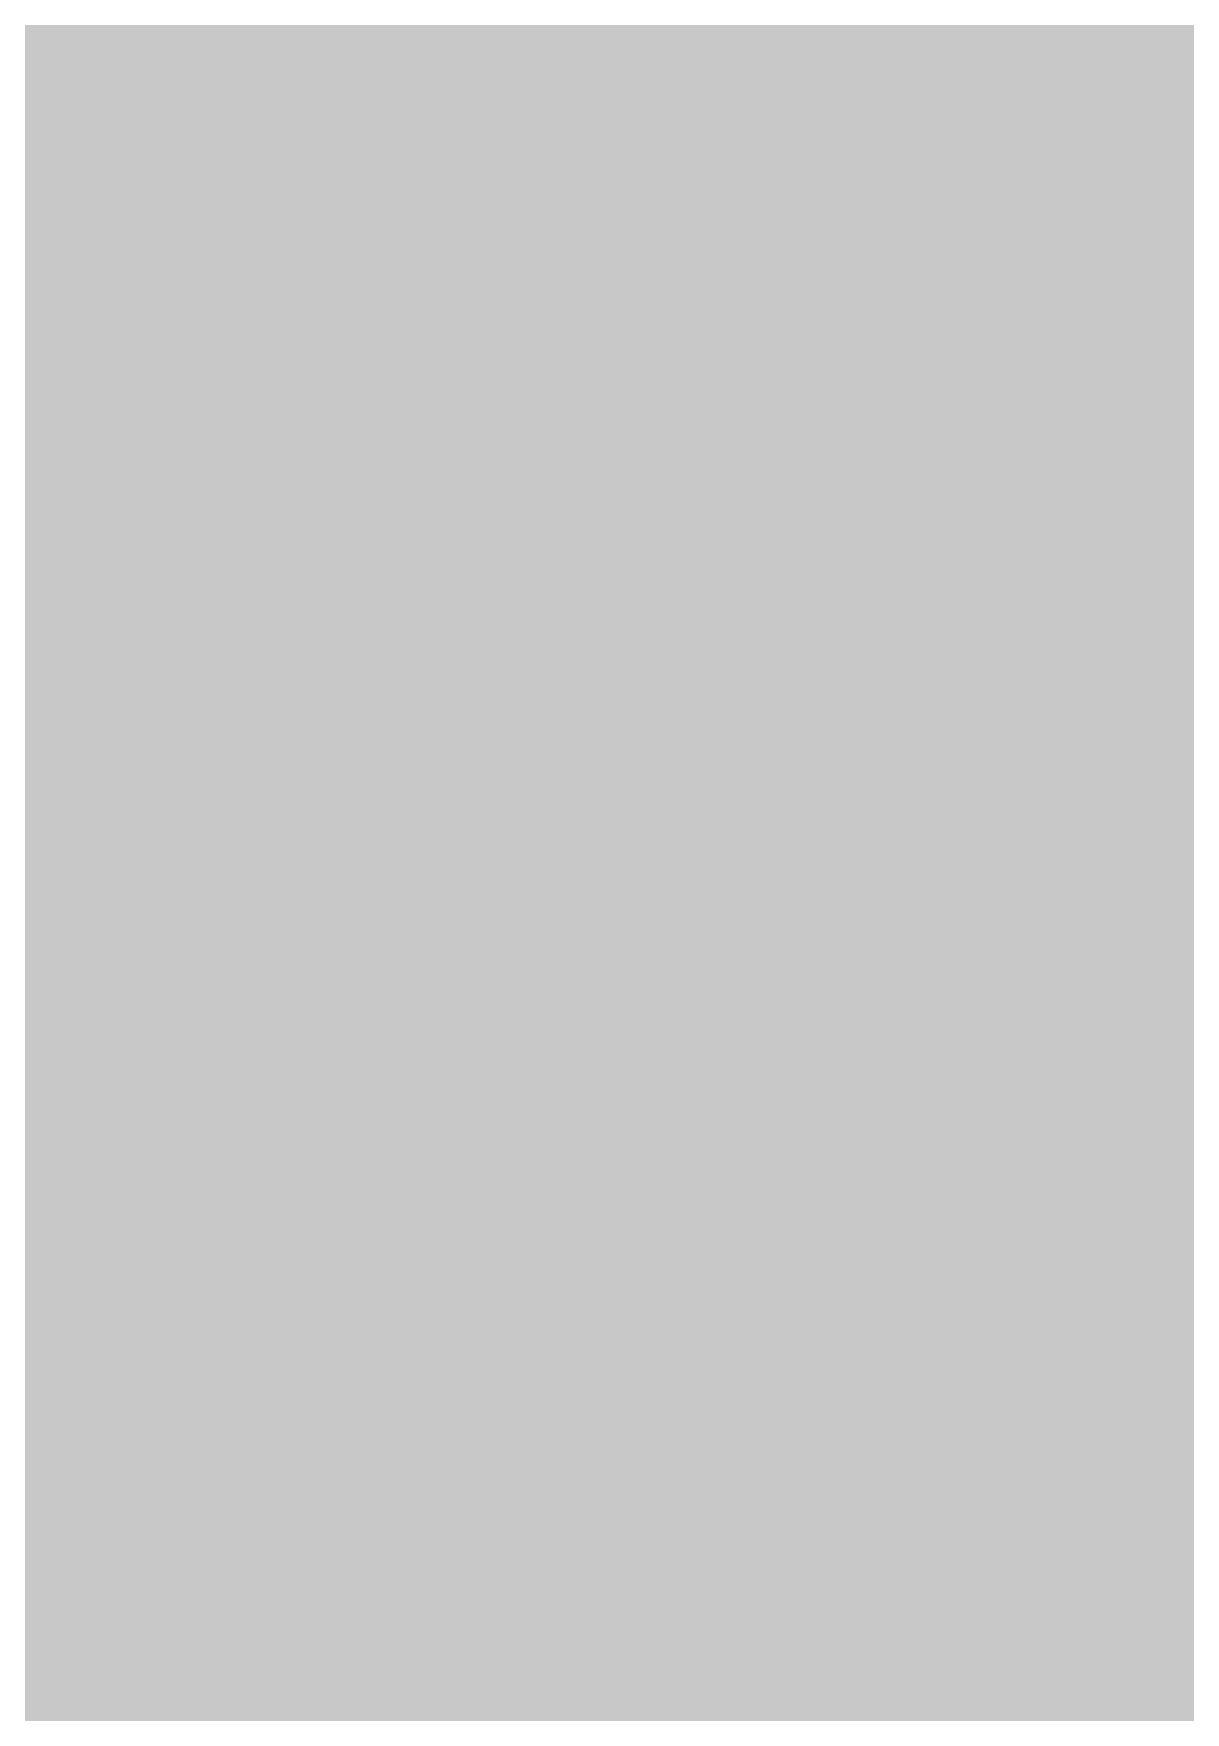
# Model space of a CAD drawing. Header units: metres. Extents: x -10.3 to 26.7, y -1.5 to 14.5.
# Drawn here: x -0.097 to 2.174, y 8.115 to 11.427 of the extents above; entities that cross this region are included whole.
import ezdxf

# ---------------------------------------------------------------- set-up
doc = ezdxf.new("R2010")
doc.units = ezdxf.units.M

msp = doc.modelspace()

# ---------------------------------------------------------------- hatches: boundary and pattern name
at = {"true_color": 0xf1efea}
for points in [[(-1.7973, 5), (-1.8026, 5), (-1.8079, 5.0001), (-1.8131, 5.0002), (-1.8184, 5.0005), (-1.8236, 5.0008), (-1.8288, 5.0011), (-1.834, 5.0015), (-1.8392, 5.0021), (-1.8444, 5.0026), (-1.8496, 5.0032), (-1.8547, 5.0039), (-1.8598, 5.0046), (-1.865, 5.0054), (-1.8701, 5.0062), (-1.8752, 5.0072), (-1.8803, 5.0081), (-1.8854, 5.0092), (-1.8905, 5.0104), (-1.8955, 5.0115), (-1.9005, 5.0127), (-1.9056, 5.014), (-1.9105, 5.0154), (-1.9155, 5.0168), (-1.9205, 5.0183), (-1.9254, 5.0198), (-1.9303, 5.0214), (-1.9352, 5.023), (-1.9401, 5.0248), (-1.945, 5.0265), (-1.9498, 5.0283), (-1.9546, 5.0302), (-1.9594, 5.0322), (-1.9641, 5.0342), (-1.9688, 5.0363), (-1.9735, 5.0383), (-1.9783, 5.0405), (-1.9829, 5.0427), (-1.9875, 5.045), (-1.9921, 5.0474), (-1.9967, 5.0498), (-2.0013, 5.0523), (-2.0058, 5.0548), (-2.0103, 5.0574), (-2.0147, 5.06), (-2.0191, 5.0627), (-2.0235, 5.0655), (-2.0279, 5.0682), (-2.0322, 5.0711), (-2.0365, 5.074), (-2.0407, 5.077), (-2.045, 5.0799), (-2.0492, 5.083), (-2.0534, 5.0861), (-2.0575, 5.0893), (-2.0616, 5.0925), (-2.0657, 5.0958), (-2.0696, 5.0991), (-2.0737, 5.1026), (-2.0776, 5.106), (-2.0814, 5.1095), (-2.0853, 5.113), (-2.0891, 5.1166), (-2.0929, 5.1202), (-2.0967, 5.124), (-4.6385, 7.6658), (-4.6422, 7.6695), (-4.6459, 7.6733), (-4.6495, 7.6771), (-4.653, 7.6809), (-4.6565, 7.6849), (-4.6599, 7.6888), (-4.6633, 7.6928), (-4.6666, 7.6968), (-4.67, 7.7008), (-4.6732, 7.7049), (-4.6764, 7.7091), (-4.6795, 7.7132), (-4.6825, 7.7174), (-4.6855, 7.7216), (-4.6885, 7.7259), (-4.6914, 7.7302), (-4.6943, 7.7346), (-4.697, 7.7389), (-4.6997, 7.7433), (-4.7025, 7.7478), (-4.7051, 7.7522), (-4.7077, 7.7567), (-4.7102, 7.7612), (-4.7126, 7.7658), (-4.7151, 7.7703), (-4.7174, 7.7749), (-4.7197, 7.7795), (-4.7219, 7.7842), (-4.7241, 7.7889), (-4.7263, 7.7936), (-4.7283, 7.7984), (-4.7303, 7.8031), (-4.7323, 7.8079), (-4.7341, 7.8127), (-4.7359, 7.8175), (-4.7378, 7.8224), (-4.7394, 7.8272), (-4.7411, 7.8321), (-4.7427, 7.8371), (-4.7442, 7.842), (-4.7457, 7.8469), (-4.7471, 7.8519), (-4.7484, 7.8569), (-4.7497, 7.8619), (-4.751, 7.8669), (-4.7522, 7.872), (-4.7532, 7.8771), (-4.7543, 7.8821), (-4.7553, 7.8872), (-4.7562, 7.8923), (-4.7571, 7.8974), (-4.7579, 7.9026), (-4.7586, 7.9077), (-4.7593, 7.9129), (-4.7599, 7.9181), (-4.7605, 7.9233), (-4.7609, 7.9284), (-4.7614, 7.9337), (-4.7617, 7.9389), (-4.762, 7.9441), (-4.7622, 7.9493), (-4.7624, 7.9546), (-4.7625, 7.9598), (-4.7625, 7.9651), (-4.7625, 11.5599), (-4.7625, 11.5651), (-4.7624, 11.5703), (-4.7622, 11.5756), (-4.762, 11.5808), (-4.7617, 11.586), (-4.7614, 11.5912), (-4.7609, 11.5965), (-4.7605, 11.6017), (-4.7599, 11.6068), (-4.7593, 11.612), (-4.7586, 11.6171), (-4.7579, 11.6223), (-4.7571, 11.6274), (-4.7562, 11.6326), (-4.7553, 11.6377), (-4.7543, 11.6427), (-4.7532, 11.6478), (-4.7522, 11.6529), (-4.751, 11.658), (-4.7497, 11.663), (-4.7484, 11.668), (-4.7471, 11.673), (-4.7457, 11.6779), (-4.7442, 11.6829), (-4.7427, 11.6878), (-4.7411, 11.6928), (-4.7394, 11.6977), (-4.7378, 11.7025), (-4.7359, 11.7074), (-4.7341, 11.7122), (-4.7323, 11.717), (-4.7303, 11.7218), (-4.7283, 11.7266), (-4.7263, 11.7313), (-4.7241, 11.736), (-4.7219, 11.7406), (-4.7197, 11.7453), (-4.7174, 11.7499), (-4.7151, 11.7546), (-4.7126, 11.7592), (-4.7102, 11.7637), (-4.7077, 11.7682), (-4.7051, 11.7727), (-4.7025, 11.7771), (-4.6997, 11.7816), (-4.697, 11.786), (-4.6943, 11.7903), (-4.6914, 11.7947), (-4.6885, 11.7989), (-4.6855, 11.8032), (-4.6825, 11.8075), (-4.6795, 11.8117), (-4.6764, 11.8158), (-4.6732, 11.8199), (-4.67, 11.824), (-4.6666, 11.828), (-4.6633, 11.8321), (-4.6599, 11.8361), (-4.6565, 11.84), (-4.653, 11.8439), (-4.6495, 11.8478), (-4.6459, 11.8516), (-4.6422, 11.8554), (-4.6385, 11.8591), (-2.0966, 14.401), (-2.0929, 14.4046), (-2.0891, 14.4083), (-2.0853, 14.4119), (-2.0814, 14.4154), (-2.0776, 14.4189), (-2.0737, 14.4224), (-2.0696, 14.4257), (-2.0657, 14.4291), (-2.0616, 14.4323), (-2.0575, 14.4356), (-2.0534, 14.4387), (-2.0492, 14.4419), (-2.045, 14.4449), (-2.0407, 14.448), (-2.0365, 14.4509), (-2.0322, 14.4538), (-2.0279, 14.4566), (-2.0235, 14.4595), (-2.0191, 14.4622), (-2.0147, 14.4649), (-2.0103, 14.4675), (-2.0058, 14.4701), (-2.0013, 14.4726), (-1.9967, 14.4751), (-1.9921, 14.4775), (-1.9875, 14.4798), (-1.9829, 14.4821), (-1.9783, 14.4844), (-1.9735, 14.4865), (-1.9688, 14.4887), (-1.9641, 14.4907), (-1.9594, 14.4928), (-1.9546, 14.4947), (-1.9498, 14.4966), (-1.945, 14.4984), (-1.9401, 14.5002), (-1.9352, 14.5019), (-1.9303, 14.5035), (-1.9254, 14.5051), (-1.9205, 14.5066), (-1.9155, 14.5082), (-1.9105, 14.5095), (-1.9056, 14.5109), (-1.9005, 14.5122), (-1.8955, 14.5134), (-1.8905, 14.5146), (-1.8854, 14.5157), (-1.8803, 14.5168), (-1.8752, 14.5178), (-1.8701, 14.5187), (-1.865, 14.5195), (-1.8598, 14.5203), (-1.8547, 14.521), (-1.8496, 14.5217), (-1.8444, 14.5223), (-1.8392, 14.5229), (-1.834, 14.5234), (-1.8288, 14.5238), (-1.8236, 14.5242), (-1.8184, 14.5245), (-1.8131, 14.5247), (-1.8079, 14.5248), (-1.8026, 14.5249), (-1.7974, 14.525), (1.7974, 14.525), (1.8026, 14.5249), (1.8078, 14.5248), (1.8131, 14.5247), (1.8183, 14.5245), (1.8236, 14.5242), (1.8288, 14.5238), (1.8339, 14.5234), (1.8392, 14.5229), (1.8444, 14.5223), (1.8496, 14.5217), (1.8547, 14.521), (1.8599, 14.5203), (1.865, 14.5195), (1.8701, 14.5187), (1.8752, 14.5178), (1.8803, 14.5168), (1.8854, 14.5157), (1.8904, 14.5146), (1.8955, 14.5134), (1.9005, 14.5122), (1.9055, 14.5109), (1.9105, 14.5095), (1.9155, 14.5082), (1.9204, 14.5066), (1.9254, 14.5051), (1.9303, 14.5035), (1.9352, 14.5019), (1.9401, 14.5002), (1.9449, 14.4984), (1.9498, 14.4966), (1.9546, 14.4947), (1.9594, 14.4928), (1.9641, 14.4907), (1.9688, 14.4887), (1.9735, 14.4865), (1.9782, 14.4844), (1.9828, 14.4821), (1.9875, 14.4798), (1.9921, 14.4775), (1.9967, 14.4751), (2.0012, 14.4726), (2.0058, 14.4701), (2.0102, 14.4675), (2.0147, 14.4649), (2.0191, 14.4622), (2.0235, 14.4595), (2.0279, 14.4566), (2.0322, 14.4538), (2.0365, 14.4509), (2.0408, 14.448), (2.045, 14.4449), (2.0492, 14.4419), (2.0533, 14.4387), (2.0575, 14.4356), (2.0616, 14.4323), (2.0656, 14.4291), (2.0696, 14.4257), (2.0736, 14.4224), (2.0776, 14.4189), (2.0814, 14.4154), (2.0853, 14.4119), (2.0891, 14.4083), (2.093, 14.4046), (2.0967, 14.4009), (4.6385, 11.8592), (4.6422, 11.8554), (4.6458, 11.8516), (4.6495, 11.8478), (4.653, 11.8439), (4.6565, 11.84), (4.6599, 11.8361), (4.6633, 11.8321), (4.6666, 11.828), (4.6699, 11.824), (4.6732, 11.8199), (4.6763, 11.8158), (4.6794, 11.8117), (4.6825, 11.8075), (4.6855, 11.8032), (4.6885, 11.7989), (4.6914, 11.7947), (4.6942, 11.7903), (4.697, 11.786), (4.6998, 11.7816), (4.7024, 11.7771), (4.7051, 11.7727), (4.7077, 11.7682), (4.7102, 11.7637), (4.7126, 11.7592), (4.715, 11.7546), (4.7174, 11.7499), (4.7196, 11.7453), (4.7219, 11.7406), (4.7241, 11.736), (4.7262, 11.7313), (4.7283, 11.7266), (4.7302, 11.7218), (4.7322, 11.717), (4.7341, 11.7122), (4.7359, 11.7074), (4.7377, 11.7025), (4.7394, 11.6977), (4.7411, 11.6928), (4.7427, 11.6878), (4.7442, 11.6829), (4.7456, 11.6779), (4.7471, 11.673), (4.7484, 11.668), (4.7497, 11.663), (4.751, 11.658), (4.7521, 11.6529), (4.7532, 11.6478), (4.7542, 11.6427), (4.7552, 11.6377), (4.7561, 11.6326), (4.7571, 11.6274), (4.7578, 11.6223), (4.7586, 11.6171), (4.7593, 11.612), (4.7599, 11.6068), (4.7604, 11.6017), (4.7609, 11.5965), (4.7613, 11.5912), (4.7616, 11.586), (4.7619, 11.5808), (4.7622, 11.5756), (4.7623, 11.5703), (4.7625, 11.5651), (4.7625, 11.5598), (4.7625, 7.9651), (4.7625, 7.9598), (4.7623, 7.9546), (4.7622, 7.9493), (4.7619, 7.9441), (4.7616, 7.9389), (4.7613, 7.9337), (4.7609, 7.9284), (4.7604, 7.9233), (4.7599, 7.9181), (4.7593, 7.9129), (4.7586, 7.9077), (4.7578, 7.9026), (4.7571, 7.8974), (4.7561, 7.8923), (4.7552, 7.8872), (4.7542, 7.8821), (4.7532, 7.8771), (4.7521, 7.872), (4.751, 7.8669), (4.7497, 7.8619), (4.7484, 7.8569), (4.7471, 7.8519), (4.7456, 7.8469), (4.7442, 7.842), (4.7427, 7.8371), (4.7411, 7.8321), (4.7394, 7.8272), (4.7377, 7.8224), (4.7359, 7.8175), (4.7341, 7.8127), (4.7322, 7.8079), (4.7302, 7.8031), (4.7283, 7.7984), (4.7262, 7.7936), (4.7241, 7.7889), (4.7219, 7.7842), (4.7196, 7.7795), (4.7174, 7.7749), (4.715, 7.7703), (4.7126, 7.7658), (4.7102, 7.7612), (4.7077, 7.7567), (4.7051, 7.7522), (4.7024, 7.7478), (4.6998, 7.7433), (4.697, 7.7389), (4.6942, 7.7346), (4.6914, 7.7302), (4.6885, 7.7259), (4.6855, 7.7216), (4.6825, 7.7174), (4.6794, 7.7132), (4.6763, 7.7091), (4.6732, 7.7049), (4.6699, 7.7008), (4.6666, 7.6968), (4.6633, 7.6928), (4.6599, 7.6888), (4.6565, 7.6849), (4.653, 7.6809), (4.6495, 7.6771), (4.6458, 7.6733), (4.6422, 7.6695), (4.6385, 7.6658), (2.0967, 5.124), (2.093, 5.1202), (2.0891, 5.1166), (2.0853, 5.113), (2.0814, 5.1095), (2.0776, 5.106), (2.0736, 5.1026), (2.0696, 5.0991), (2.0656, 5.0958), (2.0616, 5.0925), (2.0575, 5.0893), (2.0533, 5.0861), (2.0492, 5.083), (2.045, 5.0799), (2.0408, 5.077), (2.0365, 5.074), (2.0322, 5.0711), (2.0279, 5.0682), (2.0235, 5.0655), (2.0191, 5.0627), (2.0147, 5.06), (2.0102, 5.0574), (2.0058, 5.0548), (2.0012, 5.0523), (1.9967, 5.0498), (1.9921, 5.0474), (1.9875, 5.045), (1.9828, 5.0427), (1.9782, 5.0405), (1.9735, 5.0383), (1.9688, 5.0363), (1.9641, 5.0342), (1.9594, 5.0322), (1.9546, 5.0302), (1.9498, 5.0283), (1.9449, 5.0265), (1.9401, 5.0248), (1.9352, 5.023), (1.9303, 5.0214), (1.9254, 5.0198), (1.9204, 5.0183), (1.9155, 5.0168), (1.9105, 5.0154), (1.9055, 5.014), (1.9005, 5.0127), (1.8955, 5.0115), (1.8904, 5.0104), (1.8854, 5.0092), (1.8803, 5.0081), (1.8752, 5.0072), (1.8701, 5.0062), (1.865, 5.0054), (1.8599, 5.0046), (1.8547, 5.0039), (1.8496, 5.0032), (1.8444, 5.0026), (1.8392, 5.0021), (1.8339, 5.0015), (1.8288, 5.0011), (1.8236, 5.0008), (1.8183, 5.0005), (1.8131, 5.0002), (1.8078, 5.0001), (1.8026, 5), (1.7973, 5)], [(-1.7885, 5), (-1.7941, 5), (-1.7996, 5.0001), (-1.8051, 5.0003), (-1.8106, 5.0005), (-1.8161, 5.0008), (-1.8216, 5.0012), (-1.8271, 5.0016), (-1.8325, 5.0021), (-1.838, 5.0027), (-1.8434, 5.0033), (-1.8488, 5.004), (-1.8542, 5.0048), (-1.8596, 5.0056), (-1.865, 5.0066), (-1.8704, 5.0075), (-1.8757, 5.0086), (-1.881, 5.0097), (-1.8864, 5.0108), (-1.8916, 5.012), (-1.897, 5.0133), (-1.9022, 5.0147), (-1.9074, 5.0162), (-1.9127, 5.0176), (-1.9178, 5.0192), (-1.923, 5.0208), (-1.9282, 5.0225), (-1.9333, 5.0242), (-1.9385, 5.026), (-1.9435, 5.0278), (-1.9486, 5.0298), (-1.9536, 5.0318), (-1.9587, 5.0338), (-1.9637, 5.0359), (-1.9687, 5.038), (-1.9736, 5.0403), (-1.9785, 5.0426), (-1.9834, 5.0449), (-1.9882, 5.0473), (-1.9931, 5.0498), (-1.9979, 5.0523), (-2.0026, 5.0549), (-2.0074, 5.0575), (-2.0121, 5.0603), (-2.0168, 5.063), (-2.0215, 5.0658), (-2.026, 5.0687), (-2.0306, 5.0716), (-2.0352, 5.0746), (-2.0397, 5.0776), (-2.0442, 5.0808), (-2.0486, 5.084), (-2.053, 5.0872), (-2.0574, 5.0904), (-2.0617, 5.0938), (-2.066, 5.0972), (-2.0703, 5.1006), (-2.0745, 5.1041), (-2.0787, 5.1077), (-2.0828, 5.1112), (-2.0869, 5.1149), (-2.091, 5.1186), (-2.095, 5.1224), (-2.099, 5.1263), (-2.1028, 5.1301), (-4.6323, 7.6596), (-4.6362, 7.6635), (-4.64, 7.6675), (-4.6438, 7.6715), (-4.6475, 7.6755), (-4.6512, 7.6796), (-4.6548, 7.6838), (-4.6584, 7.688), (-4.6619, 7.6921), (-4.6653, 7.6964), (-4.6687, 7.7007), (-4.672, 7.705), (-4.6753, 7.7094), (-4.6785, 7.7138), (-4.6817, 7.7183), (-4.6848, 7.7228), (-4.6879, 7.7273), (-4.6908, 7.7318), (-4.6937, 7.7364), (-4.6966, 7.741), (-4.6994, 7.7456), (-4.7022, 7.7504), (-4.7049, 7.755), (-4.7076, 7.7598), (-4.7102, 7.7645), (-4.7127, 7.7693), (-4.7151, 7.7742), (-4.7176, 7.779), (-4.7199, 7.784), (-4.7222, 7.7888), (-4.7244, 7.7938), (-4.7266, 7.7987), (-4.7287, 7.8038), (-4.7308, 7.8088), (-4.7327, 7.8138), (-4.7346, 7.8189), (-4.7365, 7.824), (-4.7383, 7.8291), (-4.7401, 7.8343), (-4.7417, 7.8394), (-4.7433, 7.8446), (-4.7449, 7.8498), (-4.7464, 7.855), (-4.7478, 7.8602), (-4.7491, 7.8655), (-4.7504, 7.8708), (-4.7516, 7.8761), (-4.7528, 7.8814), (-4.7539, 7.8868), (-4.7549, 7.8921), (-4.7559, 7.8974), (-4.7568, 7.9028), (-4.7577, 7.9082), (-4.7584, 7.9137), (-4.7591, 7.9191), (-4.7598, 7.9245), (-4.7603, 7.93), (-4.7609, 7.9354), (-4.7613, 7.9409), (-4.7617, 7.9463), (-4.762, 7.9518), (-4.7622, 7.9573), (-4.7624, 7.9629), (-4.7625, 7.9684), (-4.7625, 7.9739), (-4.7625, 11.551), (-4.7625, 11.5565), (-4.7624, 11.562), (-4.7622, 11.5675), (-4.762, 11.5731), (-4.7617, 11.5786), (-4.7613, 11.584), (-4.7609, 11.5895), (-4.7603, 11.595), (-4.7598, 11.6004), (-4.7591, 11.6059), (-4.7584, 11.6113), (-4.7577, 11.6167), (-4.7568, 11.6221), (-4.7559, 11.6274), (-4.7549, 11.6328), (-4.7539, 11.6382), (-4.7528, 11.6435), (-4.7516, 11.6488), (-4.7504, 11.6541), (-4.7491, 11.6593), (-4.7478, 11.6646), (-4.7464, 11.6699), (-4.7449, 11.6751), (-4.7433, 11.6803), (-4.7417, 11.6855), (-4.7401, 11.6907), (-4.7383, 11.6958), (-4.7365, 11.7009), (-4.7346, 11.706), (-4.7327, 11.7111), (-4.7308, 11.7161), (-4.7287, 11.7211), (-4.7266, 11.7261), (-4.7244, 11.7311), (-4.7222, 11.736), (-4.7199, 11.741), (-4.7176, 11.7458), (-4.7151, 11.7507), (-4.7127, 11.7555), (-4.7102, 11.7603), (-4.7076, 11.7651), (-4.7049, 11.7698), (-4.7022, 11.7746), (-4.6994, 11.7792), (-4.6966, 11.7839), (-4.6937, 11.7885), (-4.6908, 11.7931), (-4.6879, 11.7976), (-4.6848, 11.8021), (-4.6817, 11.8066), (-4.6785, 11.8111), (-4.6753, 11.8155), (-4.672, 11.8198), (-4.6687, 11.8242), (-4.6653, 11.8284), (-4.6619, 11.8327), (-4.6584, 11.837), (-4.6548, 11.8412), (-4.6512, 11.8453), (-4.6475, 11.8494), (-4.6438, 11.8534), (-4.64, 11.8574), (-4.6362, 11.8614), (-4.6323, 11.8653), (-2.1028, 14.3948), (-2.099, 14.3987), (-2.095, 14.4025), (-2.091, 14.4062), (-2.0869, 14.4099), (-2.0828, 14.4136), (-2.0787, 14.4173), (-2.0745, 14.4208), (-2.0703, 14.4243), (-2.066, 14.4277), (-2.0617, 14.4311), (-2.0574, 14.4345), (-2.053, 14.4377), (-2.0486, 14.4409), (-2.0442, 14.4441), (-2.0397, 14.4472), (-2.0352, 14.4502), (-2.0306, 14.4533), (-2.026, 14.4562), (-2.0215, 14.4591), (-2.0168, 14.4619), (-2.0121, 14.4646), (-2.0074, 14.4674), (-2.0026, 14.47), (-1.9979, 14.4726), (-1.9931, 14.4751), (-1.9882, 14.4776), (-1.9834, 14.48), (-1.9785, 14.4823), (-1.9736, 14.4846), (-1.9687, 14.4868), (-1.9637, 14.489), (-1.9587, 14.4911), (-1.9536, 14.4931), (-1.9486, 14.4951), (-1.9435, 14.4971), (-1.9385, 14.4989), (-1.9333, 14.5008), (-1.9282, 14.5024), (-1.923, 14.5041), (-1.9178, 14.5057), (-1.9127, 14.5073), (-1.9074, 14.5088), (-1.9022, 14.5102), (-1.897, 14.5116), (-1.8916, 14.5129), (-1.8864, 14.5141), (-1.881, 14.5152), (-1.8757, 14.5163), (-1.8704, 14.5174), (-1.865, 14.5184), (-1.8596, 14.5193), (-1.8542, 14.5201), (-1.8488, 14.5209), (-1.8434, 14.5216), (-1.838, 14.5223), (-1.8325, 14.5228), (-1.8271, 14.5233), (-1.8216, 14.5238), (-1.8161, 14.5241), (-1.8106, 14.5244), (-1.8051, 14.5247), (-1.7996, 14.5248), (-1.7941, 14.5249), (-1.7886, 14.525), (1.7886, 14.525), (1.7941, 14.5249), (1.7996, 14.5248), (1.8051, 14.5247), (1.8106, 14.5244), (1.8161, 14.5241), (1.8216, 14.5238), (1.827, 14.5233), (1.8325, 14.5228), (1.8379, 14.5223), (1.8434, 14.5216), (1.8488, 14.5209), (1.8542, 14.5201), (1.8596, 14.5193), (1.865, 14.5184), (1.8704, 14.5174), (1.8757, 14.5163), (1.881, 14.5152), (1.8864, 14.5141), (1.8916, 14.5129), (1.8969, 14.5116), (1.9021, 14.5102), (1.9074, 14.5088), (1.9127, 14.5073), (1.9178, 14.5057), (1.923, 14.5041), (1.9282, 14.5024), (1.9333, 14.5008), (1.9384, 14.4989), (1.9435, 14.4971), (1.9486, 14.4951), (1.9537, 14.4931), (1.9587, 14.4911), (1.9636, 14.489), (1.9687, 14.4868), (1.9736, 14.4846), (1.9785, 14.4823), (1.9834, 14.48), (1.9883, 14.4776), (1.9931, 14.4751), (1.9979, 14.4726), (2.0027, 14.47), (2.0074, 14.4674), (2.0121, 14.4646), (2.0168, 14.4619), (2.0215, 14.4591), (2.026, 14.4562), (2.0306, 14.4533), (2.0352, 14.4502), (2.0397, 14.4472), (2.0442, 14.4441), (2.0486, 14.4409), (2.053, 14.4377), (2.0574, 14.4345), (2.0617, 14.4311), (2.0661, 14.4277), (2.0702, 14.4243), (2.0745, 14.4208), (2.0787, 14.4173), (2.0828, 14.4136), (2.0869, 14.4099), (2.091, 14.4062), (2.095, 14.4025), (2.099, 14.3987), (2.1029, 14.3948), (4.6323, 11.8654), (4.6362, 11.8614), (4.64, 11.8574), (4.6437, 11.8534), (4.6475, 11.8494), (4.6511, 11.8453), (4.6548, 11.8412), (4.6583, 11.837), (4.6618, 11.8327), (4.6653, 11.8284), (4.6687, 11.8242), (4.672, 11.8198), (4.6753, 11.8155), (4.6785, 11.8111), (4.6817, 11.8066), (4.6847, 11.8021), (4.6878, 11.7976), (4.6908, 11.7931), (4.6937, 11.7885), (4.6966, 11.7839), (4.6994, 11.7792), (4.7022, 11.7746), (4.7049, 11.7698), (4.7075, 11.7651), (4.7101, 11.7603), (4.7126, 11.7555), (4.7151, 11.7507), (4.7175, 11.7458), (4.7199, 11.741), (4.7222, 11.736), (4.7244, 11.7311), (4.7266, 11.7261), (4.7286, 11.7211), (4.7307, 11.7161), (4.7327, 11.7111), (4.7346, 11.706), (4.7365, 11.7009), (4.7382, 11.6958), (4.74, 11.6907), (4.7417, 11.6855), (4.7433, 11.6803), (4.7448, 11.6751), (4.7463, 11.6699), (4.7477, 11.6646), (4.7491, 11.6593), (4.7503, 11.6541), (4.7516, 11.6488), (4.7528, 11.6435), (4.7539, 11.6382), (4.7549, 11.6328), (4.7558, 11.6274), (4.7568, 11.6221), (4.7576, 11.6167), (4.7583, 11.6113), (4.7591, 11.6059), (4.7597, 11.6004), (4.7603, 11.595), (4.7608, 11.5895), (4.7612, 11.584), (4.7616, 11.5786), (4.7619, 11.5731), (4.7622, 11.5675), (4.7623, 11.562), (4.7625, 11.5565), (4.7625, 11.551), (4.7625, 7.9739), (4.7625, 7.9684), (4.7623, 7.9629), (4.7622, 7.9573), (4.7619, 7.9518), (4.7616, 7.9463), (4.7612, 7.9409), (4.7608, 7.9354), (4.7603, 7.93), (4.7597, 7.9245), (4.7591, 7.9191), (4.7583, 7.9137), (4.7576, 7.9082), (4.7568, 7.9028), (4.7558, 7.8974), (4.7549, 7.8921), (4.7539, 7.8868), (4.7528, 7.8814), (4.7516, 7.8761), (4.7503, 7.8708), (4.7491, 7.8655), (4.7477, 7.8602), (4.7463, 7.855), (4.7448, 7.8498), (4.7433, 7.8446), (4.7417, 7.8394), (4.74, 7.8343), (4.7382, 7.8291), (4.7365, 7.824), (4.7346, 7.8189), (4.7327, 7.8138), (4.7307, 7.8088), (4.7286, 7.8038), (4.7266, 7.7987), (4.7244, 7.7938), (4.7222, 7.7888), (4.7199, 7.784), (4.7175, 7.779), (4.7151, 7.7742), (4.7126, 7.7693), (4.7101, 7.7645), (4.7075, 7.7598), (4.7049, 7.755), (4.7022, 7.7504), (4.6994, 7.7456), (4.6966, 7.741), (4.6937, 7.7364), (4.6908, 7.7318), (4.6878, 7.7273), (4.6847, 7.7228), (4.6817, 7.7183), (4.6785, 7.7138), (4.6753, 7.7094), (4.672, 7.705), (4.6687, 7.7007), (4.6653, 7.6964), (4.6618, 7.6921), (4.6583, 7.688), (4.6548, 7.6838), (4.6511, 7.6796), (4.6475, 7.6755), (4.6437, 7.6715), (4.64, 7.6675), (4.6362, 7.6635), (4.6323, 7.6595), (2.1029, 5.1302), (2.099, 5.1263), (2.095, 5.1224), (2.091, 5.1186), (2.0869, 5.1149), (2.0828, 5.1112), (2.0787, 5.1077), (2.0745, 5.1041), (2.0702, 5.1006), (2.0661, 5.0972), (2.0617, 5.0938), (2.0574, 5.0904), (2.053, 5.0872), (2.0486, 5.084), (2.0442, 5.0808), (2.0397, 5.0776), (2.0352, 5.0746), (2.0306, 5.0716), (2.026, 5.0687), (2.0215, 5.0658), (2.0168, 5.063), (2.0121, 5.0603), (2.0074, 5.0575), (2.0027, 5.0549), (1.9979, 5.0523), (1.9931, 5.0498), (1.9883, 5.0473), (1.9834, 5.0449), (1.9785, 5.0426), (1.9736, 5.0403), (1.9687, 5.038), (1.9636, 5.0359), (1.9587, 5.0338), (1.9537, 5.0318), (1.9486, 5.0298), (1.9435, 5.0278), (1.9384, 5.026), (1.9333, 5.0242), (1.9282, 5.0225), (1.923, 5.0208), (1.9178, 5.0192), (1.9127, 5.0176), (1.9074, 5.0162), (1.9021, 5.0147), (1.8969, 5.0133), (1.8916, 5.012), (1.8864, 5.0108), (1.881, 5.0097), (1.8757, 5.0086), (1.8704, 5.0075), (1.865, 5.0066), (1.8596, 5.0056), (1.8542, 5.0048), (1.8488, 5.004), (1.8434, 5.0033), (1.8379, 5.0027), (1.8325, 5.0021), (1.827, 5.0016), (1.8216, 5.0012), (1.8161, 5.0008), (1.8106, 5.0005), (1.8051, 5.0003), (1.7996, 5.0001), (1.7941, 5), (1.7885, 5)]]:
    msp.add_hatch(color=7, dxfattribs=at).paths.add_polyline_path(points)
at = {"true_color": 0x9b9b9b}
msp.add_hatch(color=253, dxfattribs=at).paths.add_polyline_path([(-1.7754, 5.4763), (-4.2862, 7.9871), (-4.2862, 11.5379), (-1.7754, 14.0488), (1.7754, 14.0488), (4.2863, 11.5379), (4.2863, 7.9871), (1.7754, 5.4763)])
at = {"true_color": 0xf1efea}
h = msp.add_hatch(color=7, dxfattribs=at)
edge = h.paths.add_edge_path()
edge.add_line((0.8706, 8.5401), (0.8561, 8.5403))
edge.add_line((0.8561, 8.5403), (0.8419, 8.5409))
edge.add_line((0.8419, 8.5409), (0.828, 8.5419))
edge.add_line((0.828, 8.5419), (0.8142, 8.5433))
edge.add_line((0.8142, 8.5433), (0.8008, 8.5452))
edge.add_line((0.8008, 8.5452), (0.7876, 8.5475))
edge.add_line((0.7876, 8.5475), (0.7746, 8.5502))
edge.add_line((0.7746, 8.5502), (0.762, 8.5534))
edge.add_line((0.762, 8.5534), (0.7495, 8.5571))
edge.add_line((0.7495, 8.5571), (0.7373, 8.5612))
edge.add_line((0.7373, 8.5612), (0.7253, 8.5659))
edge.add_line((0.7253, 8.5659), (0.7136, 8.571))
edge.add_line((0.7136, 8.571), (0.7021, 8.5767))
edge.add_line((0.7021, 8.5767), (0.6909, 8.5828))
edge.add_line((0.6909, 8.5828), (0.6799, 8.5895))
edge.add_line((0.6799, 8.5895), (0.6692, 8.5967))
edge.add_line((0.6692, 8.5967), (0.6586, 8.6045))
edge.add_line((0.6586, 8.6045), (0.6484, 8.6128))
edge.add_line((0.6484, 8.6128), (0.6384, 8.6216))
edge.add_line((0.6384, 8.6216), (0.6285, 8.6311))
edge.add_line((0.6285, 8.6311), (0.619, 8.6411))
edge.add_line((0.619, 8.6411), (0.6097, 8.6518))
edge.add_line((0.6097, 8.6518), (0.6006, 8.663))
edge.add_line((0.6006, 8.663), (0.5918, 8.6749))
edge.add_line((0.5918, 8.6749), (0.5832, 8.6873))
edge.add_line((0.5832, 8.6873), (0.5748, 8.7004))
edge.add_line((0.5748, 8.7004), (0.5667, 8.7142))
edge.add_line((0.5667, 8.7142), (0.5587, 8.7286))
edge.add_line((0.5587, 8.7286), (0.551, 8.7436))
edge.add_line((0.551, 8.7436), (0.5437, 8.7594))
edge.add_line((0.5437, 8.7594), (0.5364, 8.7758))
edge.add_line((0.5364, 8.7758), (0.5294, 8.7929))
edge.add_line((0.5294, 8.7929), (0.5227, 8.8107))
edge.add_line((0.5227, 8.8107), (0.5161, 8.8292))
edge.add_line((0.5161, 8.8292), (0.5098, 8.8485))
edge.add_line((0.5098, 8.8485), (0.5037, 8.8684))
edge.add_line((0.5037, 8.8684), (0.4979, 8.8891))
edge.add_line((0.4979, 8.8891), (0.4922, 8.9106))
edge.add_line((0.4922, 8.9106), (0.4868, 8.9328))
edge.add_line((0.4868, 8.9328), (0.4816, 8.9557))
edge.add_line((0.4816, 8.9557), (0.4767, 8.9795))
edge.add_line((0.4767, 8.9795), (0.4719, 9.004))
edge.add_line((0.4719, 9.004), (0.4674, 9.0294))
edge.add_line((0.4674, 9.0294), (0.4631, 9.0555))
edge.add_line((0.4631, 9.0555), (0.459, 9.0824))
edge.add_line((0.459, 9.0824), (0.4551, 9.1102))
edge.add_line((0.4551, 9.1102), (0.4515, 9.1388))
edge.add_line((0.4515, 9.1388), (0.448, 9.1683))
edge.add_line((0.448, 9.1683), (0.4448, 9.1986))
edge.add_line((0.4448, 9.1986), (0.4418, 9.2298))
edge.add_line((0.4418, 9.2298), (0.439, 9.2619))
edge.add_line((0.439, 9.2619), (0.4364, 9.2948))
edge.add_line((0.4364, 9.2948), (0.4341, 9.3286))
edge.add_line((0.4341, 9.3286), (0.4319, 9.3634))
edge.add_line((0.4319, 9.3634), (0.4299, 9.399))
edge.add_line((0.4299, 9.399), (0.4282, 9.4355))
edge.add_line((0.4282, 9.4355), (0.4266, 9.4731))
edge.add_line((0.4266, 9.4731), (0.4253, 9.5115))
edge.add_line((0.4253, 9.5115), (0.4242, 9.5509))
edge.add_line((0.4242, 9.5509), (0.4233, 9.5913))
edge.add_line((0.4233, 9.5913), (0.4226, 9.6326))
edge.add_line((0.4226, 9.6326), (0.422, 9.6749))
edge.add_line((0.422, 9.6749), (0.4217, 9.7181))
edge.add_line((0.4217, 9.7181), (0.4217, 9.7625))
edge.add_line((0.4217, 9.7625), (0.4217, 9.8068))
edge.add_line((0.4217, 9.8068), (0.422, 9.8501))
edge.add_line((0.422, 9.8501), (0.4226, 9.8923))
edge.add_line((0.4226, 9.8923), (0.4233, 9.9336))
edge.add_line((0.4233, 9.9336), (0.4242, 9.974))
edge.add_line((0.4242, 9.974), (0.4253, 10.0134))
edge.add_line((0.4253, 10.0134), (0.4266, 10.0518))
edge.add_line((0.4266, 10.0518), (0.4282, 10.0894))
edge.add_line((0.4282, 10.0894), (0.4299, 10.1259))
edge.add_line((0.4299, 10.1259), (0.4319, 10.1616))
edge.add_line((0.4319, 10.1616), (0.4341, 10.1963))
edge.add_line((0.4341, 10.1963), (0.4364, 10.2301))
edge.add_line((0.4364, 10.2301), (0.439, 10.2631))
edge.add_line((0.439, 10.2631), (0.4418, 10.2951))
edge.add_line((0.4418, 10.2951), (0.4448, 10.3263))
edge.add_line((0.4448, 10.3263), (0.448, 10.3566))
edge.add_line((0.448, 10.3566), (0.4515, 10.3861))
edge.add_line((0.4515, 10.3861), (0.4551, 10.4147))
edge.add_line((0.4551, 10.4147), (0.459, 10.4425))
edge.add_line((0.459, 10.4425), (0.4631, 10.4694))
edge.add_line((0.4631, 10.4694), (0.4674, 10.4955))
edge.add_line((0.4674, 10.4955), (0.4719, 10.5209))
edge.add_line((0.4719, 10.5209), (0.4767, 10.5455))
edge.add_line((0.4767, 10.5455), (0.4816, 10.5692))
edge.add_line((0.4816, 10.5692), (0.4868, 10.5922))
edge.add_line((0.4868, 10.5922), (0.4922, 10.6143))
edge.add_line((0.4922, 10.6143), (0.4979, 10.6358))
edge.add_line((0.4979, 10.6358), (0.5037, 10.6565))
edge.add_line((0.5037, 10.6565), (0.5098, 10.6764))
edge.add_line((0.5098, 10.6764), (0.5161, 10.6957))
edge.add_line((0.5161, 10.6957), (0.5227, 10.7142))
edge.add_line((0.5227, 10.7142), (0.5294, 10.732))
edge.add_line((0.5294, 10.732), (0.5364, 10.7491))
edge.add_line((0.5364, 10.7491), (0.5437, 10.7655))
edge.add_line((0.5437, 10.7655), (0.551, 10.7813))
edge.add_line((0.551, 10.7813), (0.5587, 10.7963))
edge.add_line((0.5587, 10.7963), (0.5667, 10.8107))
edge.add_line((0.5667, 10.8107), (0.5748, 10.8245))
edge.add_line((0.5748, 10.8245), (0.5832, 10.8376))
edge.add_line((0.5832, 10.8376), (0.5918, 10.85))
edge.add_line((0.5918, 10.85), (0.6006, 10.8619))
edge.add_line((0.6006, 10.8619), (0.6097, 10.8731))
edge.add_line((0.6097, 10.8731), (0.619, 10.8838))
edge.add_line((0.619, 10.8838), (0.6285, 10.8938))
edge.add_line((0.6285, 10.8938), (0.6384, 10.9033))
edge.add_line((0.6384, 10.9033), (0.6484, 10.9121))
edge.add_line((0.6484, 10.9121), (0.6586, 10.9204))
edge.add_line((0.6586, 10.9204), (0.6692, 10.9282))
edge.add_line((0.6692, 10.9282), (0.6799, 10.9354))
edge.add_line((0.6799, 10.9354), (0.6909, 10.9421))
edge.add_line((0.6909, 10.9421), (0.7021, 10.9483))
edge.add_line((0.7021, 10.9483), (0.7136, 10.954))
edge.add_line((0.7136, 10.954), (0.7253, 10.9591))
edge.add_line((0.7253, 10.9591), (0.7373, 10.9637))
edge.add_line((0.7373, 10.9637), (0.7495, 10.9678))
edge.add_line((0.7495, 10.9678), (0.762, 10.9715))
edge.add_line((0.762, 10.9715), (0.7746, 10.9747))
edge.add_line((0.7746, 10.9747), (0.7876, 10.9774))
edge.add_line((0.7876, 10.9774), (0.8008, 10.9798))
edge.add_line((0.8008, 10.9798), (0.8142, 10.9816))
edge.add_line((0.8142, 10.9816), (0.828, 10.9831))
edge.add_line((0.828, 10.9831), (0.8419, 10.9841))
edge.add_line((0.8419, 10.9841), (0.8561, 10.9847))
edge.add_line((0.8561, 10.9847), (0.8706, 10.9848))
edge.add_line((0.8706, 10.9848), (0.885, 10.9847))
edge.add_line((0.885, 10.9847), (0.8992, 10.9841))
edge.add_line((0.8992, 10.9841), (0.9132, 10.9831))
edge.add_line((0.9132, 10.9831), (0.9269, 10.9816))
edge.add_line((0.9269, 10.9816), (0.9403, 10.9798))
edge.add_line((0.9403, 10.9798), (0.9535, 10.9774))
edge.add_line((0.9535, 10.9774), (0.9665, 10.9747))
edge.add_line((0.9665, 10.9747), (0.9792, 10.9715))
edge.add_line((0.9792, 10.9715), (0.9916, 10.9678))
edge.add_line((0.9916, 10.9678), (1.0038, 10.9637))
edge.add_line((1.0038, 10.9637), (1.0158, 10.9591))
edge.add_line((1.0158, 10.9591), (1.0275, 10.954))
edge.add_line((1.0275, 10.954), (1.039, 10.9483))
edge.add_line((1.039, 10.9483), (1.0502, 10.9421))
edge.add_line((1.0502, 10.9421), (1.0612, 10.9354))
edge.add_line((1.0612, 10.9354), (1.0719, 10.9282))
edge.add_line((1.0719, 10.9282), (1.0825, 10.9204))
edge.add_line((1.0825, 10.9204), (1.0927, 10.9121))
edge.add_line((1.0927, 10.9121), (1.1028, 10.9033))
edge.add_line((1.1028, 10.9033), (1.1126, 10.8938))
edge.add_line((1.1126, 10.8938), (1.1221, 10.8838))
edge.add_line((1.1221, 10.8838), (1.1315, 10.8731))
edge.add_line((1.1315, 10.8731), (1.1405, 10.8619))
edge.add_line((1.1405, 10.8619), (1.1494, 10.85))
edge.add_line((1.1494, 10.85), (1.158, 10.8376))
edge.add_line((1.158, 10.8376), (1.1664, 10.8245))
edge.add_line((1.1664, 10.8245), (1.1744, 10.8107))
edge.add_line((1.1744, 10.8107), (1.1824, 10.7963))
edge.add_line((1.1824, 10.7963), (1.1901, 10.7813))
edge.add_line((1.1901, 10.7813), (1.1975, 10.7655))
edge.add_line((1.1975, 10.7655), (1.2047, 10.7491))
edge.add_line((1.2047, 10.7491), (1.2117, 10.732))
edge.add_line((1.2117, 10.732), (1.2185, 10.7142))
edge.add_line((1.2185, 10.7142), (1.225, 10.6957))
edge.add_line((1.225, 10.6957), (1.2314, 10.6764))
edge.add_line((1.2314, 10.6764), (1.2374, 10.6565))
edge.add_line((1.2374, 10.6565), (1.2432, 10.6358))
edge.add_line((1.2432, 10.6358), (1.2489, 10.6143))
edge.add_line((1.2489, 10.6143), (1.2543, 10.5922))
edge.add_line((1.2543, 10.5922), (1.2595, 10.5692))
edge.add_line((1.2595, 10.5692), (1.2644, 10.5455))
edge.add_line((1.2644, 10.5455), (1.2692, 10.5209))
edge.add_line((1.2692, 10.5209), (1.2737, 10.4955))
edge.add_line((1.2737, 10.4955), (1.2781, 10.4694))
edge.add_line((1.2781, 10.4694), (1.2821, 10.4425))
edge.add_line((1.2821, 10.4425), (1.286, 10.4147))
edge.add_line((1.286, 10.4147), (1.2897, 10.3861))
edge.add_line((1.2897, 10.3861), (1.2931, 10.3566))
edge.add_line((1.2931, 10.3566), (1.2964, 10.3263))
edge.add_line((1.2964, 10.3263), (1.2993, 10.2951))
edge.add_line((1.2993, 10.2951), (1.3021, 10.2631))
edge.add_line((1.3021, 10.2631), (1.3047, 10.2301))
edge.add_line((1.3047, 10.2301), (1.3071, 10.1963))
edge.add_line((1.3071, 10.1963), (1.3093, 10.1616))
edge.add_line((1.3093, 10.1616), (1.3112, 10.1259))
edge.add_line((1.3112, 10.1259), (1.313, 10.0894))
edge.add_line((1.313, 10.0894), (1.3145, 10.0518))
edge.add_line((1.3145, 10.0518), (1.3159, 10.0134))
edge.add_line((1.3159, 10.0134), (1.3169, 9.974))
edge.add_line((1.3169, 9.974), (1.3178, 9.9336))
edge.add_line((1.3178, 9.9336), (1.3186, 9.8923))
edge.add_line((1.3186, 9.8923), (1.3191, 9.8501))
edge.add_line((1.3191, 9.8501), (1.3194, 9.8068))
edge.add_line((1.3194, 9.8068), (1.3195, 9.7625))
edge.add_line((1.3195, 9.7625), (1.3194, 9.7181))
edge.add_line((1.3194, 9.7181), (1.3191, 9.6749))
edge.add_line((1.3191, 9.6749), (1.3186, 9.6326))
edge.add_line((1.3186, 9.6326), (1.3178, 9.5913))
edge.add_line((1.3178, 9.5913), (1.3169, 9.5509))
edge.add_line((1.3169, 9.5509), (1.3159, 9.5115))
edge.add_line((1.3159, 9.5115), (1.3145, 9.4731))
edge.add_line((1.3145, 9.4731), (1.313, 9.4355))
edge.add_line((1.313, 9.4355), (1.3112, 9.399))
edge.add_line((1.3112, 9.399), (1.3093, 9.3634))
edge.add_line((1.3093, 9.3634), (1.3071, 9.3286))
edge.add_line((1.3071, 9.3286), (1.3047, 9.2948))
edge.add_line((1.3047, 9.2948), (1.3021, 9.2619))
edge.add_line((1.3021, 9.2619), (1.2993, 9.2298))
edge.add_line((1.2993, 9.2298), (1.2964, 9.1986))
edge.add_line((1.2964, 9.1986), (1.2931, 9.1683))
edge.add_line((1.2931, 9.1683), (1.2897, 9.1388))
edge.add_line((1.2897, 9.1388), (1.286, 9.1102))
edge.add_line((1.286, 9.1102), (1.2821, 9.0824))
edge.add_line((1.2821, 9.0824), (1.2781, 9.0555))
edge.add_line((1.2781, 9.0555), (1.2737, 9.0294))
edge.add_line((1.2737, 9.0294), (1.2692, 9.004))
edge.add_line((1.2692, 9.004), (1.2644, 8.9795))
edge.add_line((1.2644, 8.9795), (1.2595, 8.9557))
edge.add_line((1.2595, 8.9557), (1.2543, 8.9328))
edge.add_line((1.2543, 8.9328), (1.2489, 8.9106))
edge.add_line((1.2489, 8.9106), (1.2432, 8.8891))
edge.add_line((1.2432, 8.8891), (1.2374, 8.8684))
edge.add_line((1.2374, 8.8684), (1.2314, 8.8485))
edge.add_line((1.2314, 8.8485), (1.225, 8.8292))
edge.add_line((1.225, 8.8292), (1.2185, 8.8107))
edge.add_line((1.2185, 8.8107), (1.2117, 8.7929))
edge.add_line((1.2117, 8.7929), (1.2047, 8.7758))
edge.add_line((1.2047, 8.7758), (1.1975, 8.7594))
edge.add_line((1.1975, 8.7594), (1.1901, 8.7436))
edge.add_line((1.1901, 8.7436), (1.1824, 8.7286))
edge.add_line((1.1824, 8.7286), (1.1744, 8.7142))
edge.add_line((1.1744, 8.7142), (1.1664, 8.7004))
edge.add_line((1.1664, 8.7004), (1.158, 8.6873))
edge.add_line((1.158, 8.6873), (1.1494, 8.6749))
edge.add_line((1.1494, 8.6749), (1.1405, 8.663))
edge.add_line((1.1405, 8.663), (1.1315, 8.6518))
edge.add_line((1.1315, 8.6518), (1.1221, 8.6411))
edge.add_line((1.1221, 8.6411), (1.1126, 8.6311))
edge.add_line((1.1126, 8.6311), (1.1028, 8.6216))
edge.add_line((1.1028, 8.6216), (1.0927, 8.6128))
edge.add_line((1.0927, 8.6128), (1.0825, 8.6045))
edge.add_line((1.0825, 8.6045), (1.0719, 8.5967))
edge.add_line((1.0719, 8.5967), (1.0612, 8.5895))
edge.add_line((1.0612, 8.5895), (1.0502, 8.5828))
edge.add_line((1.0502, 8.5828), (1.039, 8.5767))
edge.add_line((1.039, 8.5767), (1.0275, 8.571))
edge.add_line((1.0275, 8.571), (1.0158, 8.5659))
edge.add_line((1.0158, 8.5659), (1.0038, 8.5612))
edge.add_line((1.0038, 8.5612), (0.9916, 8.5571))
edge.add_line((0.9916, 8.5571), (0.9792, 8.5534))
edge.add_line((0.9792, 8.5534), (0.9665, 8.5502))
edge.add_line((0.9665, 8.5502), (0.9535, 8.5475))
edge.add_line((0.9535, 8.5475), (0.9403, 8.5452))
edge.add_line((0.9403, 8.5452), (0.9269, 8.5433))
edge.add_line((0.9269, 8.5433), (0.9132, 8.5419))
edge.add_line((0.9132, 8.5419), (0.8992, 8.5409))
edge.add_line((0.8992, 8.5409), (0.885, 8.5403))
edge.add_line((0.885, 8.5403), (0.8706, 8.5401))
edge = h.paths.add_edge_path(flags=16)
edge.add_line((0.8706, 8.1623), (0.9007, 8.1626))
edge.add_line((0.9007, 8.1626), (0.9303, 8.1637))
edge.add_line((0.9303, 8.1637), (0.9592, 8.1656))
edge.add_line((0.9592, 8.1656), (0.9877, 8.1682))
edge.add_line((0.9877, 8.1682), (1.0155, 8.1715))
edge.add_line((1.0155, 8.1715), (1.0428, 8.1756))
edge.add_line((1.0428, 8.1756), (1.0695, 8.1805))
edge.add_line((1.0695, 8.1805), (1.0956, 8.1861))
edge.add_line((1.0956, 8.1861), (1.1213, 8.1925))
edge.add_line((1.1213, 8.1925), (1.1463, 8.1996))
edge.add_line((1.1463, 8.1996), (1.1709, 8.2076))
edge.add_line((1.1709, 8.2076), (1.1949, 8.2162))
edge.add_line((1.1949, 8.2162), (1.2183, 8.2256))
edge.add_line((1.2183, 8.2256), (1.2412, 8.2358))
edge.add_line((1.2412, 8.2358), (1.2635, 8.2468))
edge.add_line((1.2635, 8.2468), (1.2854, 8.2585))
edge.add_line((1.2854, 8.2585), (1.3066, 8.271))
edge.add_line((1.3066, 8.271), (1.3274, 8.2843))
edge.add_line((1.3274, 8.2843), (1.3477, 8.2983))
edge.add_line((1.3477, 8.2983), (1.3674, 8.3131))
edge.add_line((1.3674, 8.3131), (1.3867, 8.3287))
edge.add_line((1.3867, 8.3287), (1.4054, 8.3451))
edge.add_line((1.4054, 8.3451), (1.4236, 8.3622))
edge.add_line((1.4236, 8.3622), (1.4413, 8.3802))
edge.add_line((1.4413, 8.3802), (1.4585, 8.399))
edge.add_line((1.4585, 8.399), (1.4752, 8.4185))
edge.add_line((1.4752, 8.4185), (1.4914, 8.4388))
edge.add_line((1.4914, 8.4388), (1.5071, 8.4599))
edge.add_line((1.5071, 8.4599), (1.5224, 8.4818))
edge.add_line((1.5224, 8.4818), (1.5371, 8.5045))
edge.add_line((1.5371, 8.5045), (1.5513, 8.528))
edge.add_line((1.5513, 8.528), (1.5651, 8.5523))
edge.add_line((1.5651, 8.5523), (1.5784, 8.5774))
edge.add_line((1.5784, 8.5774), (1.5912, 8.6033))
edge.add_line((1.5912, 8.6033), (1.6036, 8.63))
edge.add_line((1.6036, 8.63), (1.6156, 8.6575))
edge.add_line((1.6156, 8.6575), (1.627, 8.6858))
edge.add_line((1.627, 8.6858), (1.638, 8.7149))
edge.add_line((1.638, 8.7149), (1.6485, 8.7448))
edge.add_line((1.6485, 8.7448), (1.6585, 8.7756))
edge.add_line((1.6585, 8.7756), (1.6681, 8.8072))
edge.add_line((1.6681, 8.8072), (1.6774, 8.8396))
edge.add_line((1.6774, 8.8396), (1.686, 8.8728))
edge.add_line((1.686, 8.8728), (1.6943, 8.9068))
edge.add_line((1.6943, 8.9068), (1.7022, 8.9416))
edge.add_line((1.7022, 8.9416), (1.7097, 8.9773))
edge.add_line((1.7097, 8.9773), (1.7166, 9.0138))
edge.add_line((1.7166, 9.0138), (1.7232, 9.0511))
edge.add_line((1.7232, 9.0511), (1.7293, 9.0893))
edge.add_line((1.7293, 9.0893), (1.735, 9.1283))
edge.add_line((1.735, 9.1283), (1.7404, 9.1681))
edge.add_line((1.7404, 9.1681), (1.7453, 9.2088))
edge.add_line((1.7453, 9.2088), (1.7497, 9.2502))
edge.add_line((1.7497, 9.2502), (1.7539, 9.2926))
edge.add_line((1.7539, 9.2926), (1.7575, 9.3358))
edge.add_line((1.7575, 9.3358), (1.7608, 9.3797))
edge.add_line((1.7608, 9.3797), (1.7636, 9.4246))
edge.add_line((1.7636, 9.4246), (1.7661, 9.4703))
edge.add_line((1.7661, 9.4703), (1.7682, 9.5169))
edge.add_line((1.7682, 9.5169), (1.7699, 9.5643))
edge.add_line((1.7699, 9.5643), (1.7712, 9.6125))
edge.add_line((1.7712, 9.6125), (1.7721, 9.6617))
edge.add_line((1.7721, 9.6617), (1.7728, 9.7117))
edge.add_line((1.7728, 9.7117), (1.7729, 9.7625))
edge.add_line((1.7729, 9.7625), (1.7728, 9.8133))
edge.add_line((1.7728, 9.8133), (1.7721, 9.8632))
edge.add_line((1.7721, 9.8632), (1.7712, 9.9124))
edge.add_line((1.7712, 9.9124), (1.7699, 9.9606))
edge.add_line((1.7699, 9.9606), (1.7682, 10.008))
edge.add_line((1.7682, 10.008), (1.7661, 10.0546))
edge.add_line((1.7661, 10.0546), (1.7636, 10.1003))
edge.add_line((1.7636, 10.1003), (1.7608, 10.1452))
edge.add_line((1.7608, 10.1452), (1.7575, 10.1892))
edge.add_line((1.7575, 10.1892), (1.7539, 10.2323))
edge.add_line((1.7539, 10.2323), (1.7497, 10.2747))
edge.add_line((1.7497, 10.2747), (1.7453, 10.3162))
edge.add_line((1.7453, 10.3162), (1.7404, 10.3569))
edge.add_line((1.7404, 10.3569), (1.735, 10.3966))
edge.add_line((1.735, 10.3966), (1.7293, 10.4356))
edge.add_line((1.7293, 10.4356), (1.7232, 10.4738))
edge.add_line((1.7232, 10.4738), (1.7166, 10.5112))
edge.add_line((1.7166, 10.5112), (1.7097, 10.5477))
edge.add_line((1.7097, 10.5477), (1.7022, 10.5833))
edge.add_line((1.7022, 10.5833), (1.6943, 10.6181))
edge.add_line((1.6943, 10.6181), (1.686, 10.6521))
edge.add_line((1.686, 10.6521), (1.6774, 10.6854))
edge.add_line((1.6774, 10.6854), (1.6681, 10.7177))
edge.add_line((1.6681, 10.7177), (1.6585, 10.7493))
edge.add_line((1.6585, 10.7493), (1.6485, 10.7801))
edge.add_line((1.6485, 10.7801), (1.638, 10.81))
edge.add_line((1.638, 10.81), (1.627, 10.8391))
edge.add_line((1.627, 10.8391), (1.6156, 10.8674))
edge.add_line((1.6156, 10.8674), (1.6036, 10.8949))
edge.add_line((1.6036, 10.8949), (1.5912, 10.9217))
edge.add_line((1.5912, 10.9217), (1.5784, 10.9476))
edge.add_line((1.5784, 10.9476), (1.5651, 10.9726))
edge.add_line((1.5651, 10.9726), (1.5513, 10.9969))
edge.add_line((1.5513, 10.9969), (1.5371, 11.0204))
edge.add_line((1.5371, 11.0204), (1.5224, 11.0431))
edge.add_line((1.5224, 11.0431), (1.5071, 11.065))
edge.add_line((1.5071, 11.065), (1.4914, 11.0861))
edge.add_line((1.4914, 11.0861), (1.4752, 11.1064))
edge.add_line((1.4752, 11.1064), (1.4585, 11.1259))
edge.add_line((1.4585, 11.1259), (1.4413, 11.1447))
edge.add_line((1.4413, 11.1447), (1.4236, 11.1626))
edge.add_line((1.4236, 11.1626), (1.4054, 11.1797))
edge.add_line((1.4054, 11.1797), (1.3867, 11.1961))
edge.add_line((1.3867, 11.1961), (1.3674, 11.2117))
edge.add_line((1.3674, 11.2117), (1.3477, 11.2266))
edge.add_line((1.3477, 11.2266), (1.3274, 11.2406))
edge.add_line((1.3274, 11.2406), (1.3066, 11.2539))
edge.add_line((1.3066, 11.2539), (1.2854, 11.2664))
edge.add_line((1.2854, 11.2664), (1.2635, 11.2781))
edge.add_line((1.2635, 11.2781), (1.2412, 11.2891))
edge.add_line((1.2412, 11.2891), (1.2183, 11.2993))
edge.add_line((1.2183, 11.2993), (1.1949, 11.3087))
edge.add_line((1.1949, 11.3087), (1.1709, 11.3174))
edge.add_line((1.1709, 11.3174), (1.1463, 11.3252))
edge.add_line((1.1463, 11.3252), (1.1213, 11.3324))
edge.add_line((1.1213, 11.3324), (1.0956, 11.3388))
edge.add_line((1.0956, 11.3388), (1.0695, 11.3443))
edge.add_line((1.0695, 11.3443), (1.0428, 11.3492))
edge.add_line((1.0428, 11.3492), (1.0155, 11.3533))
edge.add_line((1.0155, 11.3533), (0.9877, 11.3567))
edge.add_line((0.9877, 11.3567), (0.9592, 11.3593))
edge.add_line((0.9592, 11.3593), (0.9303, 11.3612))
edge.add_line((0.9303, 11.3612), (0.9007, 11.3623))
edge.add_line((0.9007, 11.3623), (0.8706, 11.3626))
edge.add_line((0.8706, 11.3626), (0.8405, 11.3623))
edge.add_line((0.8405, 11.3623), (0.8109, 11.3612))
edge.add_line((0.8109, 11.3612), (0.7819, 11.3593))
edge.add_line((0.7819, 11.3593), (0.7535, 11.3567))
edge.add_line((0.7535, 11.3567), (0.7256, 11.3533))
edge.add_line((0.7256, 11.3533), (0.6983, 11.3492))
edge.add_line((0.6983, 11.3492), (0.6717, 11.3443))
edge.add_line((0.6717, 11.3443), (0.6455, 11.3388))
edge.add_line((0.6455, 11.3388), (0.6199, 11.3324))
edge.add_line((0.6199, 11.3324), (0.5948, 11.3252))
edge.add_line((0.5948, 11.3252), (0.5703, 11.3174))
edge.add_line((0.5703, 11.3174), (0.5463, 11.3087))
edge.add_line((0.5463, 11.3087), (0.5229, 11.2993))
edge.add_line((0.5229, 11.2993), (0.5, 11.2891))
edge.add_line((0.5, 11.2891), (0.4777, 11.2781))
edge.add_line((0.4777, 11.2781), (0.4558, 11.2664))
edge.add_line((0.4558, 11.2664), (0.4345, 11.2539))
edge.add_line((0.4345, 11.2539), (0.4137, 11.2406))
edge.add_line((0.4137, 11.2406), (0.3935, 11.2266))
edge.add_line((0.3935, 11.2266), (0.3737, 11.2117))
edge.add_line((0.3737, 11.2117), (0.3545, 11.1961))
edge.add_line((0.3545, 11.1961), (0.3358, 11.1797))
edge.add_line((0.3358, 11.1797), (0.3176, 11.1626))
edge.add_line((0.3176, 11.1626), (0.2999, 11.1447))
edge.add_line((0.2999, 11.1447), (0.2827, 11.1259))
edge.add_line((0.2827, 11.1259), (0.266, 11.1064))
edge.add_line((0.266, 11.1064), (0.2497, 11.0861))
edge.add_line((0.2497, 11.0861), (0.2341, 11.065))
edge.add_line((0.2341, 11.065), (0.2188, 11.0431))
edge.add_line((0.2188, 11.0431), (0.2041, 11.0204))
edge.add_line((0.2041, 11.0204), (0.1898, 10.9969))
edge.add_line((0.1898, 10.9969), (0.1761, 10.9726))
edge.add_line((0.1761, 10.9726), (0.1627, 10.9476))
edge.add_line((0.1627, 10.9476), (0.1499, 10.9217))
edge.add_line((0.1499, 10.9217), (0.1375, 10.8949))
edge.add_line((0.1375, 10.8949), (0.1256, 10.8674))
edge.add_line((0.1256, 10.8674), (0.1142, 10.8391))
edge.add_line((0.1142, 10.8391), (0.1032, 10.81))
edge.add_line((0.1032, 10.81), (0.0927, 10.7801))
edge.add_line((0.0927, 10.7801), (0.0826, 10.7493))
edge.add_line((0.0826, 10.7493), (0.073, 10.7177))
edge.add_line((0.073, 10.7177), (0.0638, 10.6854))
edge.add_line((0.0638, 10.6854), (0.0551, 10.6521))
edge.add_line((0.0551, 10.6521), (0.0468, 10.6181))
edge.add_line((0.0468, 10.6181), (0.0389, 10.5833))
edge.add_line((0.0389, 10.5833), (0.0315, 10.5477))
edge.add_line((0.0315, 10.5477), (0.0245, 10.5112))
edge.add_line((0.0245, 10.5112), (0.0179, 10.4738))
edge.add_line((0.0179, 10.4738), (0.0118, 10.4356))
edge.add_line((0.0118, 10.4356), (0.0061, 10.3966))
edge.add_line((0.0061, 10.3966), (0.0008, 10.3569))
edge.add_line((0.0008, 10.3569), (-0.0042, 10.3162))
edge.add_line((-0.0042, 10.3162), (-0.0086, 10.2747))
edge.add_line((-0.0086, 10.2747), (-0.0127, 10.2323))
edge.add_line((-0.0127, 10.2323), (-0.0163, 10.1892))
edge.add_line((-0.0163, 10.1892), (-0.0196, 10.1452))
edge.add_line((-0.0196, 10.1452), (-0.0225, 10.1003))
edge.add_line((-0.0225, 10.1003), (-0.025, 10.0546))
edge.add_line((-0.025, 10.0546), (-0.0271, 10.008))
edge.add_line((-0.0271, 10.008), (-0.0288, 9.9606))
edge.add_line((-0.0288, 9.9606), (-0.0301, 9.9124))
edge.add_line((-0.0301, 9.9124), (-0.031, 9.8632))
edge.add_line((-0.031, 9.8632), (-0.0316, 9.8133))
edge.add_line((-0.0316, 9.8133), (-0.0318, 9.7625))
edge.add_line((-0.0318, 9.7625), (-0.0316, 9.7117))
edge.add_line((-0.0316, 9.7117), (-0.031, 9.6617))
edge.add_line((-0.031, 9.6617), (-0.0301, 9.6125))
edge.add_line((-0.0301, 9.6125), (-0.0288, 9.5643))
edge.add_line((-0.0288, 9.5643), (-0.0271, 9.5169))
edge.add_line((-0.0271, 9.5169), (-0.025, 9.4703))
edge.add_line((-0.025, 9.4703), (-0.0225, 9.4246))
edge.add_line((-0.0225, 9.4246), (-0.0196, 9.3797))
edge.add_line((-0.0196, 9.3797), (-0.0163, 9.3358))
edge.add_line((-0.0163, 9.3358), (-0.0127, 9.2926))
edge.add_line((-0.0127, 9.2926), (-0.0086, 9.2502))
edge.add_line((-0.0086, 9.2502), (-0.0042, 9.2088))
edge.add_line((-0.0042, 9.2088), (0.0008, 9.1681))
edge.add_line((0.0008, 9.1681), (0.0061, 9.1283))
edge.add_line((0.0061, 9.1283), (0.0118, 9.0893))
edge.add_line((0.0118, 9.0893), (0.0179, 9.0511))
edge.add_line((0.0179, 9.0511), (0.0245, 9.0138))
edge.add_line((0.0245, 9.0138), (0.0315, 8.9773))
edge.add_line((0.0315, 8.9773), (0.0389, 8.9416))
edge.add_line((0.0389, 8.9416), (0.0468, 8.9068))
edge.add_line((0.0468, 8.9068), (0.0551, 8.8728))
edge.add_line((0.0551, 8.8728), (0.0638, 8.8396))
edge.add_line((0.0638, 8.8396), (0.073, 8.8072))
edge.add_line((0.073, 8.8072), (0.0826, 8.7756))
edge.add_line((0.0826, 8.7756), (0.0927, 8.7448))
edge.add_line((0.0927, 8.7448), (0.1032, 8.7149))
edge.add_line((0.1032, 8.7149), (0.1142, 8.6858))
edge.add_line((0.1142, 8.6858), (0.1256, 8.6575))
edge.add_line((0.1256, 8.6575), (0.1375, 8.63))
edge.add_line((0.1375, 8.63), (0.1499, 8.6033))
edge.add_line((0.1499, 8.6033), (0.1627, 8.5774))
edge.add_line((0.1627, 8.5774), (0.1761, 8.5523))
edge.add_line((0.1761, 8.5523), (0.1898, 8.528))
edge.add_line((0.1898, 8.528), (0.2041, 8.5045))
edge.add_line((0.2041, 8.5045), (0.2188, 8.4818))
edge.add_line((0.2188, 8.4818), (0.2341, 8.4599))
edge.add_line((0.2341, 8.4599), (0.2497, 8.4388))
edge.add_line((0.2497, 8.4388), (0.266, 8.4185))
edge.add_line((0.266, 8.4185), (0.2827, 8.399))
edge.add_line((0.2827, 8.399), (0.2999, 8.3802))
edge.add_line((0.2999, 8.3802), (0.3176, 8.3622))
edge.add_line((0.3176, 8.3622), (0.3358, 8.3451))
edge.add_line((0.3358, 8.3451), (0.3545, 8.3287))
edge.add_line((0.3545, 8.3287), (0.3737, 8.3131))
edge.add_line((0.3737, 8.3131), (0.3935, 8.2983))
edge.add_line((0.3935, 8.2983), (0.4137, 8.2843))
edge.add_line((0.4137, 8.2843), (0.4345, 8.271))
edge.add_line((0.4345, 8.271), (0.4558, 8.2585))
edge.add_line((0.4558, 8.2585), (0.4777, 8.2468))
edge.add_line((0.4777, 8.2468), (0.5, 8.2358))
edge.add_line((0.5, 8.2358), (0.5229, 8.2256))
edge.add_line((0.5229, 8.2256), (0.5463, 8.2162))
edge.add_line((0.5463, 8.2162), (0.5703, 8.2076))
edge.add_line((0.5703, 8.2076), (0.5948, 8.1996))
edge.add_line((0.5948, 8.1996), (0.6199, 8.1925))
edge.add_line((0.6199, 8.1925), (0.6455, 8.1861))
edge.add_line((0.6455, 8.1861), (0.6717, 8.1805))
edge.add_line((0.6717, 8.1805), (0.6983, 8.1756))
edge.add_line((0.6983, 8.1756), (0.7256, 8.1715))
edge.add_line((0.7256, 8.1715), (0.7535, 8.1682))
edge.add_line((0.7535, 8.1682), (0.7819, 8.1656))
edge.add_line((0.7819, 8.1656), (0.8109, 8.1637))
edge.add_line((0.8109, 8.1637), (0.8405, 8.1626))
edge.add_line((0.8405, 8.1626), (0.8706, 8.1622))

doc.saveas('drawing.dxf')
